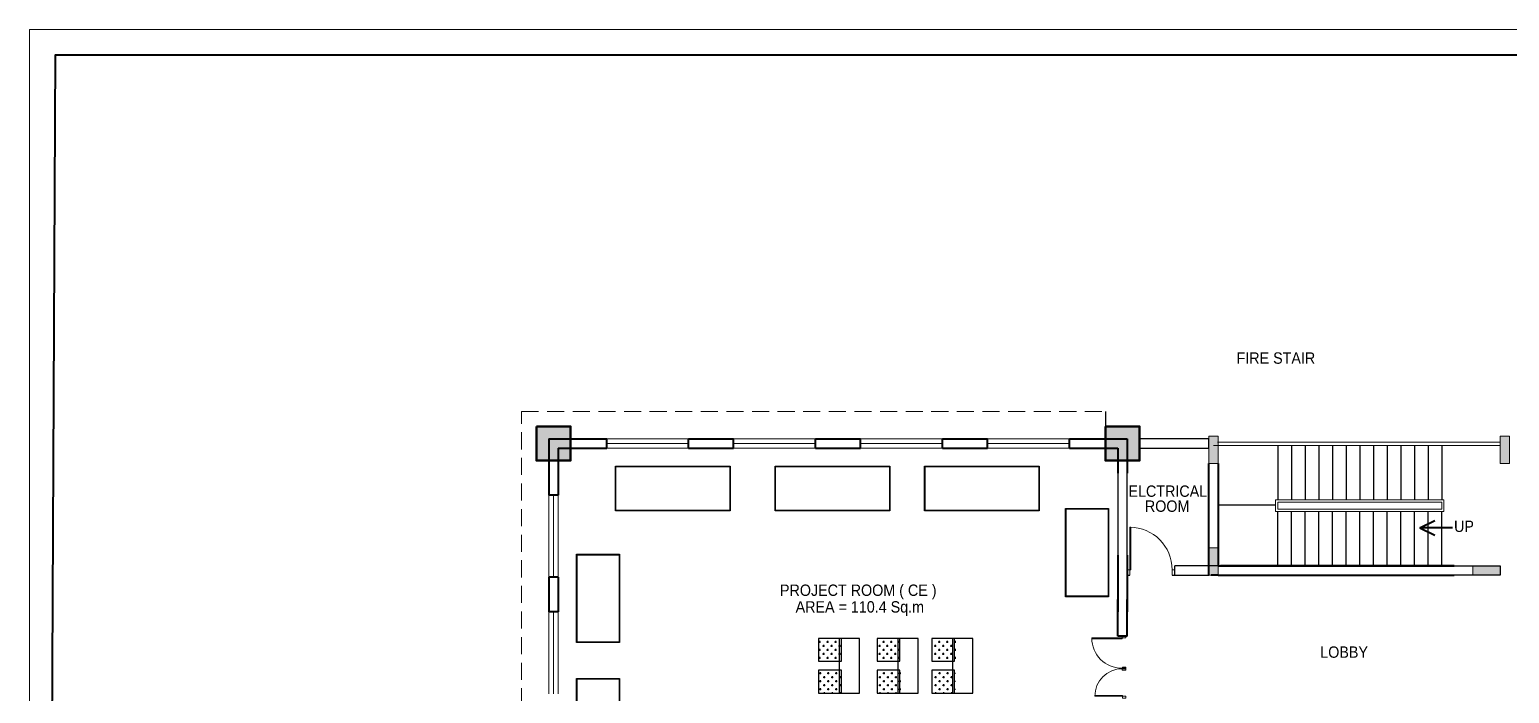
# Model space of a CAD drawing. Header units: inches. Extents: x 150067 to 167379, y -92057 to -49035.
# Drawn here: x 151819 to 155070, y -62843 to -61385 of the extents above; entities that cross this region are included whole.
import ezdxf

# ---------------------------------------------------------------- set-up
doc = ezdxf.new("R2010")
doc.units = ezdxf.units.IN
doc.header["$LTSCALE"] = 0.1
doc.header["$MEASUREMENT"] = 0
doc.linetypes.add('HIDDEN', pattern=[0.375, 0.25, -0.125])
for name, color, linetype, lineweight in [('BOR', 200, 'Continuous', 40), ('BOR1', 230, 'Continuous', 15), ('DOOR', 10, 'Continuous', 15), ('Layer4', 10, 'Continuous', 25), ('STAIR', 142, 'Continuous', 25), ('thin ha', 253, 'Continuous', 5), ('wall', 6, 'Continuous', 40), ('win', 102, 'Continuous', 20)]:
    doc.layers.add(name, color=color, linetype=linetype, lineweight=lineweight)
doc.layers.add('Layer1', color=7, linetype='Continuous')
doc.layers.add('TEXT', color=7, linetype='Continuous')
doc.styles.add('DUTCH', font='arial.ttf')

# ---------------------------------------------------------------- blocks, each defined once
blk = doc.blocks.new('A$C764D24B9')
at = {"layer": 'DOOR'}
for points in [[(0.056, 0.111), (0.083, 0.111), (0.083, 1), (0.056, 1)], [(0, 0), (0.056, 0), (0.056, 0.111), (0, 0.111)], [(0.944, 0), (1, 0), (1, 0.111), (0.944, 0.111)]]:
    blk.add_lwpolyline(points, close=True, dxfattribs=at)
blk.add_arc((0.056, 0.111), 0.889, 0, 90, dxfattribs=at)
blk = doc.blocks.new('hhrh')
at = {"layer": 'thin ha', "linetype": 'Continuous', "lineweight": 20, "ltscale": 0.1}
blk.add_hatch(color=2, dxfattribs=at).paths.add_polyline_path([(-6923.03, -1177.102), (-6922.28, -1177.102), (-6922.28, -1177.852), (-6923.03, -1177.852)])
at = {"layer": 'thin ha', "color": 2, "linetype": 'Continuous', "lineweight": 50, "ltscale": 0.1}
blk.add_lwpolyline([(-6923.03, -1177.102), (-6922.28, -1177.102), (-6922.28, -1177.852), (-6923.03, -1177.852)], close=True, dxfattribs=at)
blk = doc.blocks.new('un')
at = {"layer": 'Layer4', "linetype": 'Continuous', "ltscale": 0.1}
h = blk.add_hatch(dxfattribs=at)
h.set_pattern_fill('CROSS', color=252, scale=0.35, style=0)
h.paths.add_polyline_path([(3819.84, -1529.16), (3819.34, -1529.16), (3819.34, -1529.66), (3819.84, -1529.66)])
h = blk.add_hatch(dxfattribs=at)
h.set_pattern_fill('CROSS', color=252, scale=0.35, style=0)
h.set_pattern_definition([(0, (-65.54898, -47.50038), (0.0875, 0.0875), [0.04375, -0.13125]), (90, (-65.52711, -47.52225), (-0.0875, 0.0875), [0.04375, -0.13125])])
h.paths.add_polyline_path([(3819.84, -1529.86), (3819.34, -1529.86), (3819.34, -1530.36), (3819.84, -1530.36)])
at = {"layer": 'Layer4', "color": 114, "linetype": 'Continuous', "ltscale": 0.1}
for points in [[(3819.323, -1529.66), (3819.323, -1529.16), (3819.823, -1529.16), (3819.823, -1529.66)], [(3819.323, -1530.36), (3819.323, -1529.86), (3819.823, -1529.86), (3819.823, -1530.36)]]:
    blk.add_lwpolyline(points, close=True, dxfattribs=at)
at = {"layer": 'Layer4', "color": 30, "linetype": 'Continuous', "ltscale": 0.1}
blk.add_lwpolyline([(3819.773, -1530.36), (3819.773, -1529.16), (3820.223, -1529.16), (3820.223, -1530.36)], close=True, dxfattribs=at)

msp = doc.modelspace()

# ---------------------------------------------------------------- hatches: boundary and pattern name
at = {"layer": 'thin ha', "linetype": 'Continuous', "lineweight": 20, "ltscale": 0.1}
for points in [[(154410.09, -62278.17), (154430.09, -62278.17), (154430.09, -62338.17), (154410.09, -62338.17)], [(155050.09, -62278.17), (155070.09, -62278.17), (155070.09, -62338.17), (155050.09, -62338.17)], [(154410.09, -62523.17), (154430.09, -62523.17), (154430.09, -62583.17), (154410.09, -62583.17)], [(154990.09, -62583.17), (154990.09, -62563.17), (155050.09, -62563.17), (155050.09, -62583.17)]]:
    msp.add_hatch(color=2, dxfattribs=at).paths.add_polyline_path(points)

# ---------------------------------------------------------------- linework, layer by layer
at = {"elevation": 23680.86}
for points in [[(153106.5, -62343.86), (153358.46, -62343.86), (153358.46, -62442.27), (153106.5, -62442.27)], [(153107.5, -62344.86), (153357.46, -62344.86), (153357.46, -62441.27), (153107.5, -62441.27)], [(153457.22, -62343.86), (153709.17, -62343.86), (153709.17, -62442.27), (153457.22, -62442.27)], [(153458.22, -62344.86), (153708.17, -62344.86), (153708.17, -62441.27), (153458.22, -62441.27)], [(153785.43, -62343.86), (154037.39, -62343.86), (154037.39, -62442.27), (153785.43, -62442.27)], [(153786.43, -62344.86), (154036.39, -62344.86), (154036.39, -62441.27), (153786.43, -62441.27)], [(154095.1, -62436.64), (154189.41, -62436.64), (154189.41, -62630.64), (154095.1, -62630.64)], [(154096.1, -62437.64), (154188.41, -62437.64), (154188.41, -62629.64), (154096.1, -62629.64)], [(153021.06, -62537.42), (153115.37, -62537.42), (153115.37, -62731.41), (153021.06, -62731.41)], [(153022.06, -62538.42), (153114.37, -62538.42), (153114.37, -62730.41), (153022.06, -62730.41)], [(153021.06, -62810.25), (153115.37, -62810.25), (153115.37, -63004.24), (153021.06, -63004.24)], [(153022.06, -62811.25), (153114.37, -62811.25), (153114.37, -63003.24), (153022.06, -63003.24)]]:
    msp.add_lwpolyline(points, close=True, dxfattribs=at)
at = {"layer": 'BOR', "elevation": 23680.86}
msp.add_lwpolyline([(167336.1, -61441.21), (151875.84, -61441.21), (151838.53, -68906.26), (167298.78, -68906.26)], close=True, dxfattribs=at)
at = {"layer": 'BOR1', "elevation": 23680.86}
msp.add_lwpolyline([(167379.16, -61384.68), (151819.31, -61384.68), (151819.31, -68924.04), (167379.16, -68924.04)], close=True, dxfattribs=at)
at = {"layer": 'DOOR', "linetype": 'HIDDEN', "ltscale": 1500}
for p, q in [((152900.09, -62224.01, 23680.86), (154182.59, -62224.01, 23680.86)), ((152900.09, -67650.67, 23680.86), (152900.09, -62224.01, 23680.86))]:
    msp.add_line(p, q, dxfattribs=at)
at = {"layer": 'DOOR', "linetype": 'Continuous', "ltscale": 0.1}
msp.add_line((154926.34, -62418.17, 23680.86), (154926.34, -62443.17, 23680.86), dxfattribs=at)
at = {"layer": 'DOOR', "linetype": 'Continuous', "ltscale": 0.1, "elevation": 23680.86}
for points in [[(154420.09, -62298.17), (155050.09, -62298.17)], [(154428.84, -62291.17), (155048.84, -62291.17)], [(154926.34, -62418.17), (154556.34, -62418.17), (154556.34, -62443.17), (154926.34, -62443.17)], [(154561.34, -62423.17), (154921.34, -62423.17)], [(154561.34, -62423.17), (154561.34, -62438.17)], [(154561.34, -62438.17), (154921.34, -62438.17)], [(154921.34, -62438.17), (154921.34, -62423.17)]]:
    msp.add_lwpolyline(points, dxfattribs=at)
at = {"layer": 'Layer1', "color": 6, "linetype": 'Continuous', "ltscale": 0.1}
for p, q in [((154182.59, -62224.01, 23680.86), (154182.59, -62256.51, 23680.86)), ((154410.09, -62284.01, 23680.86), (154257.59, -62284.01, 23680.86)), ((154410.09, -62304.01, 23680.86), (154410.09, -62284.01, 23680.86)), ((154257.59, -62304.01, 23680.86), (154410.09, -62304.01, 23680.86)), ((154210.09, -62359.54, 23680.86), (154210.09, -62539.54, 23680.86)), ((154230.09, -62539.54, 23680.86), (154230.09, -62359.54, 23680.86)), ((154230.09, -62563.17, 23680.86), (154230.09, -62583.17, 23680.86)), ((154435.09, -62563.17, 23680.86), (154335.09, -62563.17, 23680.86)), ((154335.09, -62583.17, 23680.86), (154335.09, -62563.17, 23680.86)), ((154948.84, -62563.17, 23680.86), (155050.09, -62563.17, 23680.86)), ((155050.09, -62563.17, 23680.86), (155050.09, -62583.17, 23680.86)), ((154230.09, -62583.17, 23680.86), (154235.93, -62583.17, 23680.86)), ((154329.26, -62583.17, 23680.86), (154410.09, -62583.17, 23680.86)), ((155050.09, -62583.17, 23680.86), (154948.84, -62583.17, 23680.86))]:
    msp.add_line(p, q, dxfattribs=at)
at = {"layer": 'STAIR', "linetype": 'Continuous', "ltscale": 0.1}
msp.add_line((154556.34, -62429.62, 23680.86), (154430.09, -62429.62, 23680.86), dxfattribs=at)
at = {"layer": 'STAIR', "linetype": 'Continuous', "ltscale": 0.1, "elevation": 23680.86}
for points in [[(154561.34, -62298.17), (154561.34, -62418.17)], [(154591.34, -62298.17), (154591.34, -62418.17)], [(154621.34, -62298.17), (154621.34, -62418.17)], [(154651.34, -62298.17), (154651.34, -62418.17)], [(154681.34, -62298.17), (154681.34, -62418.17)], [(154711.34, -62298.17), (154711.34, -62418.17)], [(154741.34, -62298.17), (154741.34, -62418.17)], [(154771.34, -62298.17), (154771.34, -62418.17)], [(154801.34, -62298.17), (154801.34, -62418.17)], [(154831.34, -62298.17), (154831.34, -62418.17)], [(154861.34, -62298.17), (154861.34, -62418.17)], [(154891.34, -62298.17), (154891.34, -62418.17)], [(154921.34, -62298.17), (154921.34, -62418.17)], [(154561.34, -62563.17), (154561.34, -62443.17)], [(154591.34, -62563.17), (154591.34, -62443.17)], [(154621.34, -62563.17), (154621.34, -62443.17)], [(154651.34, -62563.17), (154651.34, -62443.17)], [(154681.34, -62563.17), (154681.34, -62443.17)], [(154711.34, -62563.17), (154711.34, -62443.17)], [(154741.34, -62563.17), (154741.34, -62443.17)], [(154771.34, -62563.17), (154771.34, -62443.17)], [(154801.34, -62563.17), (154801.34, -62443.17)], [(154831.34, -62563.17), (154831.34, -62443.17)], [(154861.34, -62563.17), (154861.34, -62443.17)], [(154891.34, -62563.17), (154891.34, -62443.17)], [(154921.34, -62563.17), (154921.34, -62443.17)]]:
    msp.add_lwpolyline(points, dxfattribs=at)
at = {"layer": 'thin ha', "color": 2, "linetype": 'Continuous', "lineweight": 20, "ltscale": 0.1, "elevation": 23680.86}
for points in [[(154410.09, -62278.17), (154430.09, -62278.17), (154430.09, -62338.17), (154410.09, -62338.17)], [(155050.09, -62278.17), (155070.09, -62278.17), (155070.09, -62338.17), (155050.09, -62338.17)], [(154410.09, -62523.17), (154430.09, -62523.17), (154430.09, -62583.17), (154410.09, -62583.17)], [(154990.09, -62583.17), (154990.09, -62563.17), (155050.09, -62563.17), (155050.09, -62583.17)]]:
    msp.add_lwpolyline(points, close=True, dxfattribs=at)
at = {"layer": 'wall', "linetype": 'Continuous', "ltscale": 0.1}
for p, q in [((152960.09, -62284.01, 23680.86), (152960.09, -62407.76, 23680.86)), ((152960.09, -62284.01, 23680.86), (153087.46, -62284.01, 23680.86)), ((152960.09, -62284.01, 23680.86), (152960.09, -62407.76, 23680.86)), ((152992.59, -62284.01, 23680.86), (153087.46, -62284.01, 23680.86)), ((153057.59, -62284.01, 23680.86), (153087.46, -62284.01, 23680.86)), ((153057.59, -62284.01, 23680.86), (153087.46, -62284.01, 23680.86)), ((153087.46, -62304.01, 23680.86), (153087.46, -62284.01, 23680.86)), ((153266.58, -62284.01, 23680.86), (153365.58, -62284.01, 23680.86)), ((153266.58, -62284.01, 23680.86), (153365.58, -62284.01, 23680.86)), ((153266.58, -62284.01, 23680.86), (153365.58, -62284.01, 23680.86)), ((153266.58, -62284.01, 23680.86), (153365.58, -62284.01, 23680.86)), ((153266.58, -62284.01, 23680.86), (153365.58, -62284.01, 23680.86)), ((153266.58, -62284.01, 23680.86), (153365.58, -62284.01, 23680.86)), ((153266.58, -62284.01, 23680.86), (153365.58, -62284.01, 23680.86)), ((153266.58, -62284.01, 23680.86), (153365.58, -62284.01, 23680.86)), ((153266.58, -62304.01, 23680.86), (153266.58, -62284.01, 23680.86)), ((153365.58, -62304.01, 23680.86), (153365.58, -62284.01, 23680.86)), ((153545.58, -62284.01, 23680.86), (153644.58, -62284.01, 23680.86)), ((153545.58, -62284.01, 23680.86), (153644.58, -62284.01, 23680.86)), ((153545.58, -62284.01, 23680.86), (153644.58, -62284.01, 23680.86)), ((153545.58, -62284.01, 23680.86), (153644.58, -62284.01, 23680.86)), ((153545.58, -62284.01, 23680.86), (153644.58, -62284.01, 23680.86)), ((153545.58, -62284.01, 23680.86), (153644.58, -62284.01, 23680.86)), ((153545.58, -62284.01, 23680.86), (153644.58, -62284.01, 23680.86)), ((153545.58, -62284.01, 23680.86), (153644.58, -62284.01, 23680.86)), ((153545.58, -62304.01, 23680.86), (153545.58, -62284.01, 23680.86)), ((153644.58, -62304.01, 23680.86), (153644.58, -62284.01, 23680.86)), ((153824.58, -62284.01, 23680.86), (153923.58, -62284.01, 23680.86)), ((153824.58, -62284.01, 23680.86), (153923.58, -62284.01, 23680.86)), ((153824.58, -62284.01, 23680.86), (153923.58, -62284.01, 23680.86)), ((153824.58, -62284.01, 23680.86), (153923.58, -62284.01, 23680.86)), ((153824.58, -62284.01, 23680.86), (153923.58, -62284.01, 23680.86)), ((153824.58, -62284.01, 23680.86), (153923.58, -62284.01, 23680.86)), ((153824.58, -62284.01, 23680.86), (153923.58, -62284.01, 23680.86)), ((153824.58, -62284.01, 23680.86), (153923.58, -62284.01, 23680.86)), ((153824.58, -62304.01, 23680.86), (153824.58, -62284.01, 23680.86)), ((153923.58, -62304.01, 23680.86), (153923.58, -62284.01, 23680.86)), ((154103.58, -62284.01, 23680.86), (154230.09, -62284.01, 23680.86)), ((154103.58, -62304.01, 23680.86), (154103.58, -62284.01, 23680.86)), ((154136.09, -62284.01, 23680.86), (154230.09, -62284.01, 23680.86)), ((154136.09, -62284.01, 23680.86), (154230.09, -62284.01, 23680.86)), ((154136.09, -62284.01, 23680.86), (154230.09, -62284.01, 23680.86)), ((154136.09, -62284.01, 23680.86), (154230.09, -62284.01, 23680.86)), ((154136.09, -62284.01, 23680.86), (154230.09, -62284.01, 23680.86)), ((154230.09, -62284.01, 23680.86), (154230.09, -62359.54, 23680.86)), ((152980.09, -62304.01, 23680.86), (153087.46, -62304.01, 23680.86)), ((152980.09, -62304.01, 23680.86), (152980.09, -62407.76, 23680.86)), ((152980.09, -62304.01, 23680.86), (153087.46, -62304.01, 23680.86)), ((152980.09, -62304.01, 23680.86), (152980.09, -62407.76, 23680.86)), ((153062.59, -62304.01, 23680.86), (153087.46, -62304.01, 23680.86)), ((153062.59, -62304.01, 23680.86), (153087.46, -62304.01, 23680.86)), ((153266.58, -62304.01, 23680.86), (153365.58, -62304.01, 23680.86)), ((153266.58, -62304.01, 23680.86), (153365.58, -62304.01, 23680.86)), ((153266.58, -62304.01, 23680.86), (153365.58, -62304.01, 23680.86)), ((153266.58, -62304.01, 23680.86), (153365.58, -62304.01, 23680.86)), ((153266.58, -62304.01, 23680.86), (153365.58, -62304.01, 23680.86)), ((153266.58, -62304.01, 23680.86), (153365.58, -62304.01, 23680.86)), ((153266.58, -62304.01, 23680.86), (153365.58, -62304.01, 23680.86)), ((153545.58, -62304.01, 23680.86), (153644.58, -62304.01, 23680.86)), ((153545.58, -62304.01, 23680.86), (153644.58, -62304.01, 23680.86)), ((153545.58, -62304.01, 23680.86), (153644.58, -62304.01, 23680.86)), ((153545.58, -62304.01, 23680.86), (153644.58, -62304.01, 23680.86)), ((153545.58, -62304.01, 23680.86), (153644.58, -62304.01, 23680.86)), ((153545.58, -62304.01, 23680.86), (153644.58, -62304.01, 23680.86)), ((153545.58, -62304.01, 23680.86), (153644.58, -62304.01, 23680.86)), ((153824.58, -62304.01, 23680.86), (153923.58, -62304.01, 23680.86)), ((153824.58, -62304.01, 23680.86), (153923.58, -62304.01, 23680.86)), ((153824.58, -62304.01, 23680.86), (153923.58, -62304.01, 23680.86)), ((153824.58, -62304.01, 23680.86), (153923.58, -62304.01, 23680.86)), ((153824.58, -62304.01, 23680.86), (153923.58, -62304.01, 23680.86)), ((153824.58, -62304.01, 23680.86), (153923.58, -62304.01, 23680.86)), ((153824.58, -62304.01, 23680.86), (153923.58, -62304.01, 23680.86)), ((154103.58, -62304.01, 23680.86), (154210.09, -62304.01, 23680.86)), ((154136.09, -62304.01, 23680.86), (154210.09, -62304.01, 23680.86)), ((154136.09, -62304.01, 23680.86), (154210.09, -62304.01, 23680.86)), ((154136.09, -62304.01, 23680.86), (154210.09, -62304.01, 23680.86)), ((154210.09, -62304.01, 23680.86), (154210.09, -62359.54, 23680.86)), ((154210.09, -62331.51, 23680.86), (154210.09, -62359.54, 23680.86)), ((154230.09, -62331.51, 23680.86), (154230.09, -62359.54, 23680.86)), ((154410.09, -62583.17, 23680.86), (154410.09, -62338.17, 23680.86)), ((152980.09, -62407.76, 23680.86), (152960.09, -62407.76, 23680.86)), ((154873.62, -62479.13, 23680.86), (154906.12, -62463.13, 23680.86)), ((154945.12, -62479.13, 23680.86), (154873.62, -62479.13, 23680.86)), ((154873.62, -62479.13, 23680.86), (154906.12, -62495.13, 23680.86)), ((154210.09, -62539.54, 23680.86), (154210.09, -62664.01, 23680.86)), ((154210.09, -62539.54, 23680.86), (154210.09, -62664.01, 23680.86)), ((154230.09, -62539.54, 23680.86), (154230.09, -62664.01, 23680.86)), ((154230.09, -62539.54, 23680.86), (154230.09, -62664.01, 23680.86)), ((154430.09, -62563.17, 23680.86), (154948.84, -62563.17, 23680.86)), ((154948.84, -62563.17, 23680.86), (154435.09, -62563.17, 23680.86)), ((152960.09, -62587.76, 23680.86), (152960.09, -62664.01, 23680.86)), ((152960.09, -62587.76, 23680.86), (152960.09, -62664.01, 23680.86)), ((152960.09, -62587.76, 23680.86), (152960.09, -62664.01, 23680.86)), ((152980.09, -62587.76, 23680.86), (152960.09, -62587.76, 23680.86)), ((152980.09, -62587.76, 23680.86), (152980.09, -62664.01, 23680.86)), ((152980.09, -62587.76, 23680.86), (152980.09, -62664.01, 23680.86)), ((152980.09, -62587.76, 23680.86), (152980.09, -62664.01, 23680.86)), ((154430.09, -62583.17, 23680.86), (154415.09, -62583.17, 23680.86)), ((154430.09, -62583.17, 23680.86), (154948.84, -62583.17, 23680.86)), ((154210.09, -62717.04, 23680.86), (154210.09, -62636.51, 23680.86)), ((154210.09, -62717.04, 23680.86), (154210.09, -62636.51, 23680.86)), ((154230.09, -62709.01, 23680.86), (154230.09, -62636.51, 23680.86)), ((154230.09, -62717.04, 23680.86), (154230.09, -62636.51, 23680.86)), ((152980.09, -62664.01, 23680.86), (152960.09, -62664.01, 23680.86))]:
    msp.add_line(p, q, dxfattribs=at)
at = {"layer": 'wall', "linetype": 'Continuous', "ltscale": 0.1, "elevation": 23680.86}
for points in [[(153087.46, -62304.01), (153087.46, -62284.01)], [(153266.58, -62304.01), (153266.58, -62284.01)], [(153365.58, -62304.01), (153365.58, -62284.01)], [(153545.58, -62304.01), (153545.58, -62284.01)], [(153644.58, -62304.01), (153644.58, -62284.01)], [(153824.58, -62304.01), (153824.58, -62284.01)], [(153923.58, -62304.01), (153923.58, -62284.01)], [(154103.58, -62304.01), (154103.58, -62284.01)], [(154430.09, -62338.17), (154430.09, -62563.17)], [(152980.09, -62407.76), (152960.09, -62407.76)], [(152980.09, -62587.76), (152960.09, -62587.76)], [(152980.09, -62664.01), (152960.09, -62664.01)], [(154230.09, -62717.04), (154210.09, -62717.04)]]:
    msp.add_lwpolyline(points, dxfattribs=at)
at = {"layer": 'win'}
for p, q in [((153266.58, -62284.01, 23680.86), (153086.58, -62284.01, 23680.86)), ((153545.58, -62284.01, 23680.86), (153365.58, -62284.01, 23680.86)), ((153824.58, -62284.01, 23680.86), (153644.58, -62284.01, 23680.86)), ((154103.58, -62284.01, 23680.86), (153923.58, -62284.01, 23680.86)), ((153266.58, -62294.01, 23680.86), (153086.58, -62294.01, 23680.86)), ((153266.58, -62304.01, 23680.86), (153086.58, -62304.01, 23680.86)), ((153545.58, -62294.01, 23680.86), (153365.58, -62294.01, 23680.86)), ((153545.58, -62304.01, 23680.86), (153365.58, -62304.01, 23680.86)), ((153824.58, -62294.01, 23680.86), (153644.58, -62294.01, 23680.86)), ((153824.58, -62304.01, 23680.86), (153644.58, -62304.01, 23680.86)), ((154103.58, -62294.01, 23680.86), (153923.58, -62294.01, 23680.86)), ((154103.58, -62304.01, 23680.86), (153923.58, -62304.01, 23680.86)), ((152960.09, -62587.76, 23680.86), (152960.09, -62407.76, 23680.86)), ((152970.09, -62587.76, 23680.86), (152970.09, -62407.76, 23680.86)), ((152980.09, -62587.76, 23680.86), (152980.09, -62407.76, 23680.86)), ((152960.09, -62844.01, 23680.86), (152960.09, -62664.01, 23680.86)), ((152970.09, -62844.01, 23680.86), (152970.09, -62664.01, 23680.86)), ((152980.09, -62844.01, 23680.86), (152980.09, -62664.01, 23680.86))]:
    msp.add_line(p, q, dxfattribs=at)

# ---------------------------------------------------------------- block references
at = {"layer": 'Layer4', "linetype": 'Continuous', "xscale": -100, "yscale": 100, "zscale": 100, "rotation": 180}
for p in [(-228379.72, -215758.28, 23680.86), (-228250.97, -215758.28, 23680.86), (-228130.93, -215758.28, 23680.86)]:
    msp.add_blockref('un', p, dxfattribs=at)
at = {"layer": 'thin ha', "color": 2, "linetype": 'Continuous', "lineweight": 20, "xscale": 100, "yscale": 100, "zscale": 100}
for p in [(845235.56, 55453.74, 23680.86), (846485.56, 55453.74, 23680.86)]:
    msp.add_blockref('hhrh', p, dxfattribs=at)
at = {"layer": 'wall', "linetype": 'Continuous', "ltscale": 0.1, "xscale": 105.0000000016007, "yscale": 105.0000000016007, "zscale": 105.0000000016007}
msp.add_blockref('A$C764D24B9', (154230.09, -62583.17, 23680.86), dxfattribs=at)
at = {"layer": 'wall', "linetype": 'Continuous', "ltscale": 0.1, "xscale": -75.00000000104774, "yscale": 75.00000000104774, "zscale": 75.0000000010459, "rotation": 90}
msp.add_blockref('A$C764D24B9', (154227.55, -62717.04, 23680.86), dxfattribs=at)
at = {"layer": 'wall', "linetype": 'Continuous', "ltscale": 0.1, "extrusion": (0, 0, -1), "xscale": -68.1818181827839, "yscale": 68.1818181827839, "zscale": -68.1818181827839, "rotation": 270}
msp.add_blockref('A$C764D24B9', (-154227.55, -62853.4, -23680.86), dxfattribs=at)

# ---------------------------------------------------------------- texts
at = {"layer": 'TEXT', "style": 'DUTCH', "width": 0.9}
for s, p in [('FIRE STAIR', (154470.7, -62118.84, 23680.86)), ('ELCTRICAL', (154233.3, -62411.26, 23680.86)), ('ROOM', (154269.38, -62444.22, 23680.86)), ('UP', (154948.52, -62488.52, 23680.86)), ('PROJECT ROOM ( CE )', (153467.72, -62628.96, 23680.86)), ('AREA = 110.4 Sq.m', (153502.07, -62665.52, 23680.86)), ('LOBBY', (154654.59, -62764.9, 23680.86))]:
    msp.add_text(s, height=25, dxfattribs=at).set_placement(p)

doc.saveas('drawing.dxf')
